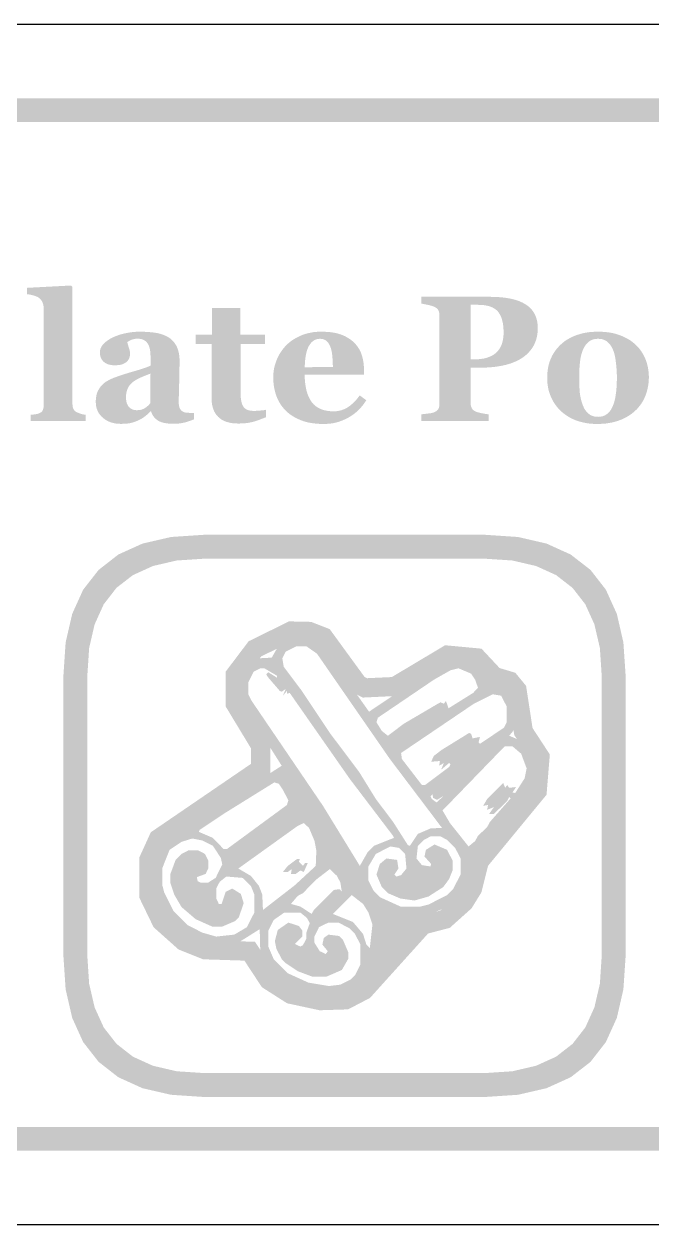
# Model space of a CAD drawing. Header units: millimetres. Extents: x 6 to 297, y 55 to 451.
# Drawn here: x 177.04 to 187.54, y 270.16 to 290.24 of the extents above; entities that cross this region are included whole.
import ezdxf

# ---------------------------------------------------------------- set-up
doc = ezdxf.new("R2010")
doc.units = ezdxf.units.MM
doc.layers.add('CUT', color=1, linetype='Continuous')
doc.layers.add('RASTER', color=7, linetype='Continuous')

msp = doc.modelspace()

# ---------------------------------------------------------------- hatches: boundary and pattern name
at = {"layer": 'RASTER'}
h = msp.add_hatch(color=7, dxfattribs=at)
h.paths.add_polyline_path([(141.2, 286.8), (141.234, 287.316), (141.337, 287.763), (141.509, 288.141), (141.75, 288.45), (142.059, 288.691), (142.438, 288.863), (142.884, 288.966), (143.4, 289), (200.6, 289), (201.116, 288.966), (201.563, 288.863), (201.941, 288.691), (202.25, 288.45), (202.491, 288.141), (202.663, 287.763), (202.766, 287.316), (202.8, 286.8), (202.8, 273.6), (202.766, 273.084), (202.663, 272.638), (202.491, 272.259), (202.25, 271.95), (201.941, 271.709), (201.563, 271.537), (201.116, 271.434), (200.6, 271.4), (143.4, 271.4), (142.884, 271.434), (142.438, 271.537), (142.059, 271.709), (141.75, 271.95), (141.509, 272.259), (141.337, 272.638), (141.234, 273.084), (141.2, 273.6)])
h.paths.add_polyline_path([(141.6, 286.8), (141.6, 273.6), (141.628, 273.178), (141.712, 272.813), (141.853, 272.503), (142.05, 272.25), (142.303, 272.053), (142.613, 271.912), (142.978, 271.828), (143.4, 271.8), (200.6, 271.8), (201.022, 271.828), (201.388, 271.912), (201.697, 272.053), (201.95, 272.25), (202.147, 272.503), (202.288, 272.813), (202.372, 273.178), (202.4, 273.6), (202.4, 286.8), (202.372, 287.222), (202.288, 287.588), (202.147, 287.897), (201.95, 288.15), (201.697, 288.347), (201.388, 288.488), (201.022, 288.572), (200.6, 288.6), (143.4, 288.6), (142.978, 288.572), (142.613, 288.488), (142.303, 288.347), (142.05, 288.15), (141.853, 287.897), (141.712, 287.588), (141.628, 287.222), (141.6, 286.8)], flags=0)
for points in [[(178.07, 283.6), (177.151, 283.6), (177.151, 283.707), (177.161, 283.708), (177.17, 283.708), (177.179, 283.709), (177.189, 283.71), (177.198, 283.711), (177.207, 283.712), (177.216, 283.713), (177.225, 283.714), (177.234, 283.715), (177.243, 283.717), (177.251, 283.718), (177.259, 283.72), (177.267, 283.722), (177.274, 283.724), (177.282, 283.726), (177.289, 283.729), (177.3, 283.734), (177.31, 283.739), (177.32, 283.744), (177.328, 283.75), (177.336, 283.757), (177.342, 283.764), (177.348, 283.771), (177.353, 283.779), (177.356, 283.788), (177.36, 283.797), (177.363, 283.807), (177.365, 283.818), (177.367, 283.829), (177.368, 283.841), (177.369, 283.853), (177.369, 283.867), (177.369, 285.49), (177.369, 285.503), (177.368, 285.517), (177.366, 285.53), (177.364, 285.543), (177.361, 285.556), (177.357, 285.569), (177.352, 285.581), (177.347, 285.593), (177.341, 285.604), (177.334, 285.615), (177.327, 285.625), (177.32, 285.635), (177.312, 285.644), (177.304, 285.652), (177.295, 285.659), (177.286, 285.665), (177.278, 285.67), (177.269, 285.675), (177.26, 285.68), (177.249, 285.684), (177.238, 285.689), (177.225, 285.693), (177.212, 285.698), (177.197, 285.702), (177.183, 285.706), (177.168, 285.71), (177.155, 285.713), (177.141, 285.716), (177.129, 285.718), (177.116, 285.72), (177.104, 285.722), (177.093, 285.723), (177.093, 285.829), (177.829, 285.868), (177.851, 285.844), (177.851, 283.886), (177.852, 283.872), (177.853, 283.86), (177.854, 283.848), (177.856, 283.837), (177.859, 283.826), (177.862, 283.816), (177.866, 283.806), (177.87, 283.798), (177.875, 283.79), (177.881, 283.782), (177.888, 283.775), (177.895, 283.768), (177.903, 283.761), (177.912, 283.755), (177.922, 283.75), (177.932, 283.745), (177.939, 283.742), (177.947, 283.739), (177.954, 283.736), (177.962, 283.733), (177.97, 283.73), (177.977, 283.727), (177.985, 283.724), (177.993, 283.722), (178.002, 283.719), (178.01, 283.717), (178.019, 283.715), (178.029, 283.713), (178.038, 283.711), (178.048, 283.709), (178.059, 283.708), (178.07, 283.707)], [(181.087, 283.667), (181.064, 283.657), (181.039, 283.647), (181.015, 283.638), (180.99, 283.628), (180.965, 283.619), (180.939, 283.61), (180.913, 283.602), (180.886, 283.593), (180.859, 283.586), (180.83, 283.579), (180.8, 283.573), (180.768, 283.569), (180.734, 283.565), (180.7, 283.563), (180.663, 283.561), (180.626, 283.56), (180.57, 283.562), (180.519, 283.567), (180.471, 283.576), (180.427, 283.588), (180.386, 283.604), (180.349, 283.623), (180.316, 283.646), (180.287, 283.672), (180.261, 283.701), (180.238, 283.733), (180.219, 283.769), (180.204, 283.807), (180.192, 283.848), (180.183, 283.892), (180.178, 283.94), (180.176, 283.99), (180.176, 284.889), (179.912, 284.889), (179.912, 285.047), (180.182, 285.047), (180.182, 285.491), (180.658, 285.491), (180.658, 285.047), (181.068, 285.047), (181.068, 284.889), (180.661, 284.889), (180.661, 284.086), (180.662, 284.045), (180.664, 284.007), (180.668, 283.972), (180.673, 283.94), (180.679, 283.911), (180.688, 283.885), (180.697, 283.863), (180.708, 283.843), (180.722, 283.826), (180.737, 283.812), (180.755, 283.799), (180.775, 283.789), (180.797, 283.781), (180.822, 283.776), (180.85, 283.773), (180.879, 283.771), (180.89, 283.771), (180.901, 283.772), (180.913, 283.772), (180.926, 283.773), (180.941, 283.774), (180.956, 283.775), (180.972, 283.776), (180.989, 283.777), (181.006, 283.779), (181.022, 283.78), (181.036, 283.782), (181.049, 283.783), (181.06, 283.785), (181.071, 283.787), (181.08, 283.789), (181.087, 283.79)]]:
    msp.add_hatch(color=7, dxfattribs=at).paths.add_polyline_path(points)
h = msp.add_hatch(color=7, dxfattribs=at)
h.paths.add_polyline_path([(185.631, 285.159), (185.63, 285.115), (185.627, 285.074), (185.621, 285.034), (185.613, 284.995), (185.603, 284.958), (185.59, 284.923), (185.576, 284.889), (185.559, 284.856), (185.54, 284.825), (185.519, 284.796), (185.496, 284.768), (185.472, 284.741), (185.446, 284.716), (185.419, 284.693), (185.39, 284.671), (185.359, 284.65), (185.325, 284.63), (185.29, 284.612), (185.255, 284.595), (185.217, 284.58), (185.179, 284.565), (185.14, 284.553), (185.099, 284.542), (185.058, 284.532), (185.015, 284.523), (184.97, 284.516), (184.925, 284.509), (184.878, 284.504), (184.83, 284.5), (184.78, 284.497), (184.73, 284.496), (184.677, 284.495), (184.508, 284.495), (184.508, 283.911), (184.508, 283.898), (184.509, 283.885), (184.51, 283.873), (184.513, 283.861), (184.515, 283.85), (184.519, 283.839), (184.523, 283.829), (184.527, 283.819), (184.533, 283.81), (184.539, 283.801), (184.547, 283.792), (184.556, 283.784), (184.566, 283.776), (184.577, 283.769), (184.589, 283.763), (184.603, 283.757), (184.611, 283.754), (184.62, 283.751), (184.63, 283.748), (184.641, 283.745), (184.654, 283.742), (184.667, 283.738), (184.682, 283.735), (184.698, 283.732), (184.714, 283.729), (184.73, 283.726), (184.745, 283.723), (184.759, 283.721), (184.772, 283.719), (184.785, 283.717), (184.798, 283.715), (184.809, 283.714), (184.809, 283.6), (183.683, 283.6), (183.683, 283.714), (183.694, 283.715), (183.706, 283.717), (183.719, 283.718), (183.732, 283.72), (183.747, 283.721), (183.762, 283.723), (183.779, 283.725), (183.796, 283.727), (183.813, 283.729), (183.828, 283.731), (183.842, 283.733), (183.855, 283.736), (183.867, 283.738), (183.877, 283.741), (183.886, 283.744), (183.894, 283.746), (183.907, 283.753), (183.92, 283.759), (183.931, 283.766), (183.941, 283.772), (183.95, 283.78), (183.958, 283.787), (183.964, 283.795), (183.969, 283.804), (183.974, 283.812), (183.977, 283.822), (183.98, 283.833), (183.983, 283.844), (183.985, 283.856), (183.986, 283.869), (183.987, 283.883), (183.988, 283.897), (183.988, 285.364), (183.987, 285.376), (183.986, 285.388), (183.985, 285.4), (183.983, 285.411), (183.981, 285.422), (183.978, 285.433), (183.974, 285.443), (183.97, 285.452), (183.965, 285.461), (183.959, 285.47), (183.951, 285.479), (183.942, 285.487), (183.932, 285.494), (183.921, 285.501), (183.908, 285.508), (183.894, 285.515), (183.883, 285.519), (183.872, 285.523), (183.859, 285.527), (183.846, 285.531), (183.832, 285.535), (183.817, 285.539), (183.801, 285.543), (183.785, 285.546), (183.768, 285.549), (183.753, 285.552), (183.738, 285.555), (183.725, 285.558), (183.713, 285.56), (183.702, 285.562), (183.692, 285.563), (183.683, 285.564), (183.683, 285.679), (184.83, 285.679), (184.927, 285.677), (185.019, 285.671), (185.103, 285.661), (185.182, 285.647), (185.254, 285.629), (185.32, 285.607), (185.379, 285.58), (185.432, 285.55), (185.479, 285.516), (185.519, 285.478), (185.553, 285.435), (185.581, 285.388), (185.603, 285.337), (185.619, 285.282), (185.628, 285.222), (185.631, 285.159)])
h.paths.add_polyline_path([(185.06, 285.084), (185.058, 285.141), (185.054, 285.194), (185.047, 285.243), (185.036, 285.288), (185.023, 285.33), (185.007, 285.367), (184.987, 285.402), (184.965, 285.432), (184.939, 285.458), (184.909, 285.481), (184.874, 285.501), (184.834, 285.517), (184.79, 285.529), (184.741, 285.538), (184.687, 285.544), (184.629, 285.545), (184.508, 285.545), (184.508, 284.633), (184.569, 284.633), (184.627, 284.634), (184.682, 284.64), (184.733, 284.648), (184.781, 284.66), (184.824, 284.676), (184.865, 284.695), (184.901, 284.717), (184.935, 284.743), (184.964, 284.773), (184.989, 284.806), (185.011, 284.843), (185.029, 284.884), (185.042, 284.928), (185.052, 284.976), (185.058, 285.028), (185.06, 285.084)], flags=0)
h = msp.add_hatch(color=7, dxfattribs=at)
h.paths.add_polyline_path([(179.885, 283.631), (179.868, 283.624), (179.851, 283.617), (179.833, 283.611), (179.814, 283.604), (179.795, 283.598), (179.775, 283.591), (179.754, 283.585), (179.732, 283.579), (179.71, 283.574), (179.688, 283.569), (179.665, 283.565), (179.642, 283.562), (179.618, 283.559), (179.595, 283.558), (179.571, 283.556), (179.546, 283.556), (179.503, 283.557), (179.462, 283.559), (179.424, 283.564), (179.39, 283.569), (179.358, 283.577), (179.329, 283.586), (179.304, 283.597), (179.281, 283.61), (179.261, 283.624), (179.242, 283.639), (179.225, 283.656), (179.21, 283.675), (179.196, 283.694), (179.184, 283.716), (179.174, 283.738), (179.165, 283.763), (179.156, 283.763), (179.144, 283.75), (179.132, 283.739), (179.12, 283.727), (179.108, 283.716), (179.096, 283.706), (179.084, 283.696), (179.072, 283.687), (179.061, 283.678), (179.049, 283.669), (179.037, 283.661), (179.025, 283.653), (179.013, 283.645), (179, 283.638), (178.988, 283.631), (178.975, 283.624), (178.962, 283.618), (178.945, 283.61), (178.928, 283.603), (178.911, 283.596), (178.894, 283.59), (178.878, 283.584), (178.861, 283.579), (178.845, 283.574), (178.829, 283.57), (178.812, 283.566), (178.794, 283.563), (178.774, 283.561), (178.753, 283.558), (178.73, 283.557), (178.705, 283.556), (178.679, 283.555), (178.651, 283.555), (178.609, 283.556), (178.569, 283.561), (178.531, 283.569), (178.494, 283.58), (178.458, 283.594), (178.424, 283.611), (178.392, 283.631), (178.361, 283.655), (178.333, 283.681), (178.309, 283.709), (178.288, 283.739), (178.271, 283.772), (178.258, 283.806), (178.248, 283.842), (178.243, 283.88), (178.241, 283.921), (178.241, 283.944), (178.243, 283.967), (178.245, 283.988), (178.248, 284.009), (178.251, 284.029), (178.256, 284.048), (178.261, 284.066), (178.267, 284.083), (178.274, 284.099), (178.282, 284.115), (178.29, 284.13), (178.299, 284.145), (178.309, 284.16), (178.319, 284.174), (178.33, 284.188), (178.342, 284.201), (178.353, 284.212), (178.365, 284.223), (178.377, 284.233), (178.389, 284.243), (178.402, 284.253), (178.416, 284.262), (178.43, 284.27), (178.444, 284.278), (178.458, 284.286), (178.473, 284.293), (178.489, 284.301), (178.504, 284.308), (178.52, 284.315), (178.537, 284.322), (178.554, 284.329), (178.571, 284.335), (178.604, 284.347), (178.64, 284.36), (178.677, 284.372), (178.716, 284.385), (178.756, 284.397), (178.798, 284.41), (178.842, 284.423), (178.887, 284.436), (178.932, 284.449), (178.973, 284.461), (179.011, 284.473), (179.047, 284.485), (179.079, 284.496), (179.108, 284.508), (179.134, 284.518), (179.156, 284.529), (179.156, 284.669), (179.156, 284.679), (179.156, 284.689), (179.156, 284.7), (179.155, 284.712), (179.154, 284.724), (179.153, 284.737), (179.152, 284.751), (179.151, 284.766), (179.149, 284.781), (179.147, 284.795), (179.144, 284.808), (179.141, 284.821), (179.138, 284.834), (179.134, 284.845), (179.13, 284.857), (179.126, 284.867), (179.12, 284.879), (179.114, 284.89), (179.107, 284.9), (179.099, 284.91), (179.091, 284.92), (179.082, 284.929), (179.072, 284.938), (179.061, 284.946), (179.05, 284.954), (179.038, 284.96), (179.024, 284.966), (179.01, 284.97), (178.995, 284.974), (178.98, 284.976), (178.963, 284.978), (178.946, 284.978), (178.93, 284.978), (178.915, 284.977), (178.9, 284.976), (178.886, 284.974), (178.873, 284.971), (178.861, 284.968), (178.849, 284.964), (178.838, 284.96), (178.827, 284.956), (178.817, 284.951), (178.808, 284.946), (178.799, 284.942), (178.79, 284.937), (178.783, 284.932), (178.775, 284.928), (178.768, 284.923), (178.77, 284.915), (178.772, 284.906), (178.774, 284.896), (178.777, 284.886), (178.78, 284.874), (178.784, 284.862), (178.788, 284.848), (178.793, 284.833), (178.798, 284.818), (178.802, 284.804), (178.806, 284.789), (178.809, 284.774), (178.811, 284.76), (178.812, 284.746), (178.813, 284.732), (178.814, 284.718), (178.814, 284.711), (178.813, 284.704), (178.812, 284.697), (178.81, 284.69), (178.809, 284.682), (178.806, 284.673), (178.804, 284.665), (178.801, 284.655), (178.797, 284.646), (178.793, 284.638), (178.789, 284.63), (178.784, 284.622), (178.779, 284.615), (178.774, 284.608), (178.768, 284.602), (178.762, 284.596), (178.754, 284.589), (178.745, 284.582), (178.736, 284.576), (178.727, 284.57), (178.717, 284.565), (178.707, 284.56), (178.697, 284.555), (178.687, 284.551), (178.676, 284.547), (178.663, 284.544), (178.649, 284.541), (178.634, 284.539), (178.617, 284.537), (178.599, 284.536), (178.58, 284.535), (178.559, 284.535), (178.529, 284.535), (178.501, 284.538), (178.475, 284.543), (178.451, 284.549), (178.428, 284.558), (178.408, 284.568), (178.389, 284.58), (178.373, 284.594), (178.358, 284.609), (178.345, 284.626), (178.334, 284.643), (178.326, 284.662), (178.319, 284.682), (178.314, 284.703), (178.311, 284.725), (178.31, 284.748), (178.311, 284.769), (178.314, 284.788), (178.319, 284.808), (178.326, 284.826), (178.335, 284.844), (178.346, 284.862), (178.36, 284.879), (178.375, 284.896), (178.392, 284.912), (178.409, 284.927), (178.428, 284.941), (178.447, 284.955), (178.468, 284.968), (178.489, 284.981), (178.511, 284.992), (178.534, 285.003), (178.557, 285.014), (178.582, 285.024), (178.607, 285.033), (178.633, 285.042), (178.66, 285.051), (178.688, 285.058), (178.717, 285.065), (178.746, 285.071), (178.776, 285.077), (178.805, 285.082), (178.834, 285.086), (178.862, 285.09), (178.89, 285.092), (178.917, 285.094), (178.943, 285.095), (178.969, 285.096), (179.004, 285.095), (179.039, 285.095), (179.072, 285.093), (179.105, 285.091), (179.137, 285.089), (179.169, 285.086), (179.2, 285.083), (179.23, 285.079), (179.259, 285.074), (179.288, 285.068), (179.315, 285.061), (179.343, 285.053), (179.369, 285.044), (179.395, 285.033), (179.419, 285.022), (179.444, 285.009), (179.466, 284.996), (179.487, 284.981), (179.506, 284.964), (179.525, 284.946), (179.543, 284.927), (179.559, 284.906), (179.574, 284.884), (179.588, 284.86), (179.6, 284.835), (179.611, 284.808), (179.62, 284.779), (179.628, 284.748), (179.634, 284.716), (179.638, 284.681), (179.641, 284.645), (179.641, 284.606), (179.641, 284.564), (179.641, 284.52), (179.64, 284.474), (179.64, 284.425), (179.639, 284.375), (179.638, 284.323), (179.636, 284.27), (179.635, 284.214), (179.633, 284.159), (179.632, 284.11), (179.631, 284.065), (179.63, 284.026), (179.629, 283.991), (179.629, 283.961), (179.628, 283.935), (179.628, 283.915), (179.628, 283.899), (179.629, 283.884), (179.631, 283.869), (179.633, 283.856), (179.636, 283.843), (179.639, 283.832), (179.643, 283.821), (179.648, 283.811), (179.653, 283.802), (179.659, 283.793), (179.666, 283.785), (179.673, 283.778), (179.681, 283.771), (179.69, 283.765), (179.699, 283.759), (179.709, 283.754), (179.715, 283.751), (179.723, 283.749), (179.731, 283.746), (179.741, 283.744), (179.751, 283.743), (179.762, 283.742), (179.774, 283.741), (179.787, 283.74), (179.8, 283.739), (179.813, 283.739), (179.826, 283.739), (179.838, 283.738), (179.85, 283.738), (179.862, 283.738), (179.873, 283.738), (179.885, 283.738)])
h.paths.add_polyline_path([(179.156, 284.394), (179.136, 284.387), (179.116, 284.38), (179.095, 284.372), (179.075, 284.364), (179.055, 284.356), (179.034, 284.348), (179.014, 284.339), (178.994, 284.33), (178.974, 284.321), (178.955, 284.312), (178.938, 284.303), (178.921, 284.293), (178.905, 284.284), (178.89, 284.274), (178.875, 284.265), (178.862, 284.255), (178.849, 284.244), (178.836, 284.233), (178.825, 284.221), (178.814, 284.208), (178.803, 284.195), (178.794, 284.18), (178.785, 284.166), (178.777, 284.15), (178.77, 284.134), (178.764, 284.117), (178.758, 284.099), (178.754, 284.081), (178.751, 284.062), (178.748, 284.042), (178.747, 284.021), (178.746, 284), (178.747, 283.972), (178.75, 283.947), (178.754, 283.923), (178.759, 283.901), (178.767, 283.882), (178.776, 283.864), (178.786, 283.848), (178.798, 283.834), (178.812, 283.822), (178.826, 283.812), (178.841, 283.803), (178.856, 283.796), (178.873, 283.79), (178.89, 283.786), (178.908, 283.784), (178.927, 283.783), (178.946, 283.784), (178.965, 283.785), (178.983, 283.788), (179, 283.791), (179.016, 283.796), (179.031, 283.802), (179.046, 283.808), (179.059, 283.816), (179.072, 283.825), (179.084, 283.834), (179.096, 283.843), (179.108, 283.853), (179.119, 283.863), (179.13, 283.874), (179.141, 283.886), (179.151, 283.897)], flags=0)
h = msp.add_hatch(color=7, dxfattribs=at)
h.paths.add_polyline_path([(182.764, 283.95), (182.751, 283.929), (182.737, 283.909), (182.723, 283.889), (182.708, 283.869), (182.692, 283.849), (182.676, 283.83), (182.658, 283.811), (182.641, 283.793), (182.622, 283.774), (182.603, 283.757), (182.583, 283.74), (182.563, 283.724), (182.542, 283.708), (182.521, 283.694), (182.499, 283.679), (182.476, 283.666), (182.451, 283.652), (182.427, 283.64), (182.402, 283.628), (182.377, 283.617), (182.352, 283.607), (182.327, 283.598), (182.302, 283.589), (182.277, 283.582), (182.252, 283.575), (182.225, 283.569), (182.198, 283.564), (182.169, 283.56), (182.14, 283.557), (182.11, 283.555), (182.079, 283.554), (182.047, 283.553), (181.993, 283.554), (181.942, 283.557), (181.892, 283.562), (181.845, 283.569), (181.799, 283.577), (181.755, 283.588), (181.713, 283.6), (181.672, 283.615), (181.634, 283.631), (181.597, 283.648), (181.562, 283.667), (181.529, 283.687), (181.497, 283.708), (181.467, 283.731), (181.439, 283.755), (181.412, 283.78), (181.388, 283.807), (181.364, 283.835), (181.343, 283.863), (181.323, 283.894), (181.304, 283.925), (181.288, 283.957), (181.273, 283.991), (181.259, 284.026), (181.247, 284.061), (181.237, 284.098), (181.228, 284.135), (181.221, 284.173), (181.216, 284.212), (181.212, 284.251), (181.21, 284.291), (181.209, 284.332), (181.21, 284.37), (181.212, 284.406), (181.216, 284.443), (181.222, 284.479), (181.23, 284.514), (181.24, 284.55), (181.251, 284.584), (181.264, 284.619), (181.278, 284.653), (181.294, 284.685), (181.311, 284.717), (181.33, 284.748), (181.35, 284.778), (181.372, 284.807), (181.395, 284.835), (181.42, 284.863), (181.445, 284.888), (181.473, 284.912), (181.502, 284.935), (181.532, 284.957), (181.565, 284.977), (181.598, 284.996), (181.634, 285.014), (181.671, 285.031), (181.709, 285.046), (181.749, 285.059), (181.79, 285.07), (181.831, 285.079), (181.874, 285.087), (181.919, 285.092), (181.964, 285.095), (182.01, 285.096), (182.06, 285.095), (182.108, 285.092), (182.154, 285.089), (182.197, 285.083), (182.238, 285.076), (182.276, 285.068), (182.313, 285.057), (182.347, 285.046), (182.379, 285.033), (182.41, 285.019), (182.439, 285.003), (182.467, 284.986), (182.494, 284.969), (182.519, 284.95), (182.543, 284.929), (182.565, 284.908), (182.585, 284.887), (182.604, 284.864), (182.621, 284.841), (182.637, 284.817), (182.652, 284.792), (182.665, 284.766), (182.677, 284.739), (182.687, 284.711), (182.696, 284.683), (182.703, 284.654), (182.71, 284.624), (182.715, 284.595), (182.719, 284.565), (182.722, 284.535), (182.724, 284.504), (182.725, 284.473), (182.725, 284.378), (181.735, 284.378), (181.736, 284.305), (181.742, 284.237), (181.751, 284.173), (181.764, 284.113), (181.78, 284.059), (181.8, 284.008), (181.823, 283.962), (181.85, 283.921), (181.881, 283.884), (181.917, 283.852), (181.956, 283.825), (182, 283.803), (182.048, 283.786), (182.101, 283.774), (182.157, 283.767), (182.218, 283.764), (182.252, 283.765), (182.285, 283.769), (182.317, 283.775), (182.349, 283.783), (182.379, 283.794), (182.409, 283.806), (182.438, 283.822), (182.466, 283.84), (182.493, 283.859), (182.518, 283.88), (182.543, 283.902), (182.567, 283.925), (182.59, 283.95), (182.612, 283.975), (182.633, 284.002), (182.653, 284.031)])
h.paths.add_polyline_path([(182.205, 284.507), (182.205, 284.529), (182.204, 284.551), (182.204, 284.573), (182.203, 284.596), (182.201, 284.618), (182.2, 284.641), (182.198, 284.664), (182.196, 284.687), (182.194, 284.709), (182.191, 284.731), (182.188, 284.751), (182.184, 284.771), (182.18, 284.789), (182.175, 284.806), (182.171, 284.823), (182.165, 284.838), (182.159, 284.854), (182.152, 284.87), (182.144, 284.885), (182.136, 284.898), (182.127, 284.911), (182.118, 284.922), (182.108, 284.932), (182.097, 284.942), (182.086, 284.95), (182.074, 284.957), (182.062, 284.963), (182.048, 284.968), (182.034, 284.972), (182.02, 284.975), (182.004, 284.976), (181.988, 284.977), (181.961, 284.975), (181.934, 284.97), (181.91, 284.961), (181.887, 284.948), (181.865, 284.932), (181.844, 284.913), (181.825, 284.889), (181.808, 284.863), (181.792, 284.832), (181.778, 284.797), (181.766, 284.758), (181.756, 284.715), (181.748, 284.668), (181.741, 284.616), (181.737, 284.561), (181.735, 284.501)], flags=0)
h = msp.add_hatch(color=7, dxfattribs=at)
h.paths.add_polyline_path([(187.266, 284.88), (187.292, 284.854), (187.317, 284.827), (187.34, 284.799), (187.361, 284.769), (187.381, 284.738), (187.4, 284.706), (187.416, 284.673), (187.431, 284.639), (187.445, 284.603), (187.456, 284.567), (187.466, 284.53), (187.474, 284.492), (187.48, 284.454), (187.485, 284.414), (187.488, 284.375), (187.489, 284.334), (187.488, 284.294), (187.485, 284.254), (187.481, 284.215), (187.474, 284.176), (187.466, 284.138), (187.457, 284.1), (187.445, 284.063), (187.432, 284.027), (187.417, 283.992), (187.401, 283.957), (187.383, 283.925), (187.363, 283.893), (187.341, 283.863), (187.318, 283.834), (187.294, 283.806), (187.267, 283.78), (187.238, 283.754), (187.207, 283.728), (187.174, 283.705), (187.14, 283.683), (187.105, 283.663), (187.069, 283.644), (187.031, 283.627), (186.991, 283.612), (186.95, 283.598), (186.908, 283.586), (186.864, 283.576), (186.819, 283.568), (186.773, 283.561), (186.725, 283.557), (186.675, 283.554), (186.624, 283.553), (186.58, 283.554), (186.537, 283.556), (186.494, 283.56), (186.453, 283.566), (186.412, 283.573), (186.372, 283.582), (186.333, 283.592), (186.295, 283.604), (186.258, 283.618), (186.222, 283.633), (186.188, 283.65), (186.154, 283.668), (186.121, 283.689), (186.09, 283.71), (186.059, 283.733), (186.03, 283.758), (186.002, 283.783), (185.977, 283.81), (185.953, 283.838), (185.93, 283.868), (185.909, 283.899), (185.889, 283.931), (185.871, 283.965), (185.854, 284.001), (185.839, 284.037), (185.826, 284.075), (185.814, 284.114), (185.805, 284.154), (185.798, 284.194), (185.793, 284.236), (185.79, 284.279), (185.789, 284.324), (185.79, 284.367), (185.793, 284.409), (185.797, 284.45), (185.803, 284.49), (185.811, 284.528), (185.821, 284.565), (185.832, 284.602), (185.846, 284.636), (185.861, 284.67), (185.877, 284.703), (185.896, 284.735), (185.916, 284.766), (185.938, 284.796), (185.962, 284.825), (185.988, 284.853), (186.015, 284.88), (186.043, 284.905), (186.072, 284.929), (186.103, 284.951), (186.136, 284.971), (186.17, 284.99), (186.206, 285.008), (186.243, 285.024), (186.282, 285.039), (186.323, 285.052), (186.364, 285.064), (186.407, 285.074), (186.451, 285.082), (186.495, 285.088), (186.542, 285.092), (186.589, 285.095), (186.637, 285.096), (186.688, 285.095), (186.737, 285.092), (186.784, 285.088), (186.83, 285.082), (186.875, 285.074), (186.917, 285.064), (186.959, 285.052), (186.999, 285.039), (187.037, 285.024), (187.074, 285.008), (187.109, 284.99), (187.143, 284.971), (187.176, 284.951), (187.207, 284.929), (187.237, 284.905), (187.266, 284.88)])
h.paths.add_polyline_path([(186.891, 283.865), (186.899, 283.886), (186.906, 283.908), (186.913, 283.932), (186.919, 283.956), (186.925, 283.981), (186.93, 284.008), (186.934, 284.036), (186.938, 284.064), (186.942, 284.094), (186.945, 284.125), (186.948, 284.158), (186.95, 284.191), (186.952, 284.226), (186.953, 284.262), (186.954, 284.299), (186.954, 284.337), (186.954, 284.363), (186.953, 284.39), (186.952, 284.418), (186.95, 284.447), (186.948, 284.476), (186.946, 284.507), (186.943, 284.539), (186.939, 284.571), (186.935, 284.603), (186.931, 284.634), (186.926, 284.662), (186.921, 284.689), (186.915, 284.714), (186.909, 284.738), (186.902, 284.759), (186.895, 284.779), (186.886, 284.802), (186.876, 284.823), (186.865, 284.843), (186.853, 284.862), (186.841, 284.879), (186.827, 284.895), (186.813, 284.91), (186.798, 284.924), (186.782, 284.937), (186.765, 284.947), (186.747, 284.956), (186.727, 284.964), (186.707, 284.97), (186.686, 284.974), (186.664, 284.976), (186.64, 284.977), (186.615, 284.976), (186.591, 284.973), (186.568, 284.969), (186.547, 284.963), (186.527, 284.955), (186.508, 284.945), (186.49, 284.933), (186.474, 284.92), (186.459, 284.905), (186.445, 284.889), (186.431, 284.872), (186.419, 284.854), (186.407, 284.835), (186.397, 284.815), (186.387, 284.794), (186.378, 284.772), (186.371, 284.751), (186.364, 284.728), (186.358, 284.705), (186.352, 284.681), (186.347, 284.656), (186.343, 284.631), (186.339, 284.604), (186.336, 284.576), (186.333, 284.548), (186.331, 284.52), (186.329, 284.491), (186.327, 284.462), (186.326, 284.433), (186.325, 284.403), (186.324, 284.373), (186.324, 284.343), (186.324, 284.304), (186.325, 284.266), (186.325, 284.231), (186.327, 284.197), (186.328, 284.165), (186.33, 284.134), (186.332, 284.105), (186.334, 284.078), (186.337, 284.052), (186.341, 284.026), (186.346, 284), (186.352, 283.973), (186.358, 283.947), (186.366, 283.921), (186.375, 283.894), (186.384, 283.868), (186.393, 283.846), (186.403, 283.825), (186.413, 283.805), (186.425, 283.787), (186.438, 283.769), (186.451, 283.753), (186.465, 283.738), (186.481, 283.725), (186.497, 283.712), (186.514, 283.701), (186.533, 283.692), (186.552, 283.685), (186.573, 283.679), (186.594, 283.675), (186.617, 283.673), (186.64, 283.672), (186.662, 283.673), (186.683, 283.675), (186.703, 283.679), (186.722, 283.684), (186.741, 283.691), (186.758, 283.699), (186.775, 283.709), (186.791, 283.721), (186.807, 283.734), (186.821, 283.748), (186.835, 283.764), (186.848, 283.781), (186.86, 283.8), (186.871, 283.82), (186.881, 283.842), (186.891, 283.865)], flags=0)
h = msp.add_hatch(color=7, dxfattribs=at)
h.paths.add_polyline_path([(177.7, 279.35), (177.737, 279.901), (177.847, 280.378), (178.03, 280.782), (178.288, 281.112), (178.618, 281.37), (179.022, 281.553), (179.499, 281.663), (180.05, 281.7), (184.75, 281.7), (185.301, 281.663), (185.778, 281.553), (186.182, 281.37), (186.513, 281.113), (186.77, 280.782), (186.953, 280.378), (187.063, 279.901), (187.1, 279.35), (187.1, 274.65), (187.063, 274.099), (186.953, 273.622), (186.77, 273.218), (186.513, 272.887), (186.182, 272.63), (185.778, 272.447), (185.301, 272.337), (184.75, 272.3), (180.05, 272.3), (179.499, 272.337), (179.022, 272.447), (178.618, 272.63), (178.288, 272.888), (178.03, 273.218), (177.847, 273.622), (177.737, 274.099), (177.7, 274.65)])
h.paths.add_polyline_path([(178.1, 279.35), (178.1, 274.65), (178.13, 274.193), (178.222, 273.797), (178.374, 273.462), (178.588, 273.188), (178.862, 272.974), (179.197, 272.822), (179.593, 272.73), (180.05, 272.7), (184.75, 272.7), (185.207, 272.73), (185.603, 272.822), (185.938, 272.974), (186.213, 273.188), (186.426, 273.462), (186.578, 273.797), (186.67, 274.193), (186.7, 274.65), (186.7, 279.35), (186.67, 279.807), (186.578, 280.203), (186.426, 280.538), (186.213, 280.812), (185.938, 281.026), (185.603, 281.178), (185.207, 281.27), (184.75, 281.3), (180.05, 281.3), (179.593, 281.27), (179.197, 281.178), (178.862, 281.026), (178.587, 280.813), (178.374, 280.538), (178.222, 280.203), (178.13, 279.807), (178.1, 279.35)], flags=0)
h = msp.add_hatch(color=7, dxfattribs=at)
h.paths.add_polyline_path([(181.472, 280.252), (181.841, 280.244), (182.152, 280.123), (182.736, 279.322), (182.775, 279.302), (183.191, 279.321), (184.082, 279.853), (184.69, 279.796), (184.993, 279.472), (185.256, 279.393), (185.436, 279.174), (185.544, 278.469), (185.833, 278.027), (185.778, 277.353), (184.801, 276.167), (184.69, 275.723), (184.524, 275.454), (184.16, 275.128), (183.797, 275.033), (182.826, 273.956), (182.46, 273.765), (181.982, 273.75), (181.439, 273.867), (181.018, 274.136), (180.726, 274.58), (180.035, 274.602), (179.624, 274.767), (179.208, 275.138), (178.971, 275.628), (178.971, 276.309), (179.161, 276.726), (180.839, 277.872), (180.839, 278.125), (180.41, 278.834), (180.41, 279.408), (180.797, 279.92)])
h.paths.add_polyline_path([(181.543, 279.93), (181.006, 279.666), (180.73, 279.301), (180.73, 278.924), (181.159, 278.214), (181.159, 277.703), (179.415, 276.512), (179.291, 276.239), (179.291, 275.702), (179.468, 275.335), (179.795, 275.043), (180.101, 274.92), (180.903, 274.895), (181.248, 274.369), (181.563, 274.168), (182.011, 274.071), (182.377, 274.083), (182.627, 274.213), (183.624, 275.319), (184.004, 275.418), (184.276, 275.662), (184.392, 275.848), (184.508, 276.315), (185.467, 277.479), (185.505, 277.943), (185.238, 278.352), (185.133, 279.039), (185.071, 279.115), (184.819, 279.19), (184.539, 279.489), (184.156, 279.525), (183.286, 279.006), (182.704, 278.978), (182.522, 279.072), (181.948, 279.858), (181.777, 279.925), (181.543, 279.93)], flags=0)
h = msp.add_hatch(color=7, dxfattribs=at)
h.paths.add_polyline_path([(181.538, 279.994), (181.762, 280.004), (182.006, 279.88), (182.81, 278.742), (183.861, 279.445), (184.173, 279.602), (184.44, 279.602), (184.618, 279.512), (184.685, 279.445), (184.799, 279.224), (185.01, 279.2), (185.154, 279.11), (185.277, 278.866), (185.277, 278.564), (185.22, 278.42), (185.154, 278.34), (185.388, 278.239), (185.488, 278.139), (185.612, 277.828), (185.579, 277.593), (185.421, 277.315), (184.531, 276.264), (184.507, 276.02), (184.44, 275.819), (184.35, 275.675), (184.116, 275.474), (183.66, 275.293), (183.513, 275.106), (183.326, 274.925), (183.279, 274.838), (183.024, 274.59), (182.977, 274.503), (182.609, 274.135), (182.365, 274.011), (181.896, 274.011), (181.561, 274.111), (181.283, 274.269), (181.149, 274.403), (181.025, 274.614), (180.992, 274.714), (180.982, 275.106), (180.624, 274.881), (180.389, 274.815), (180.122, 274.848), (179.743, 275.005), (179.643, 275.072), (179.375, 275.374), (179.218, 275.718), (179.218, 275.886), (179.184, 275.953), (179.251, 276.321), (179.408, 276.599), (181.35, 277.838), (180.969, 278.44), (180.781, 278.688), (180.657, 278.933), (180.624, 279.167), (180.734, 279.458), (180.815, 279.545), (180.992, 279.636), (181.183, 279.646), (181.317, 279.88)])
h.paths.add_polyline_path([(181.595, 279.836), (181.417, 279.746), (181.36, 279.636), (181.384, 279.492), (181.672, 279.11), (182.154, 278.387), (182.643, 277.737), (182.924, 277.282), (183.212, 276.9), (183.459, 276.512), (183.493, 276.499), (183.627, 276.699), (183.838, 276.79), (184.029, 276.8), (183.158, 277.952), (181.939, 279.713), (181.762, 279.836)], flags=0)
h.paths.add_polyline_path([(180.992, 279.468), (180.882, 279.411), (180.791, 279.234), (180.791, 279.033), (180.848, 278.922), (182.04, 277.168), (182.656, 276.164), (182.79, 276.398), (182.89, 276.499), (183.225, 276.632), (183.212, 276.666), (182.489, 277.617), (181.484, 279.056), (181.437, 279.043), (181.437, 279.09), (181.37, 279.01), (181.417, 279.123), (181.35, 279.076), (181.317, 279.09), (181.116, 279.324), (181.092, 279.368), (181.126, 279.401), (181.27, 279.311), (181.27, 279.344), (181.059, 279.468)], flags=0)
h.paths.add_polyline_path([(184.306, 279.468), (184.173, 279.435), (183.895, 279.277), (182.957, 278.641), (182.934, 278.564), (183.024, 278.42), (183.125, 278.34), (183.392, 278.541), (183.962, 278.876), (184.005, 278.899), (184.062, 278.876), (184.096, 278.922), (184.139, 278.799), (184.551, 279.056), (184.631, 279.143), (184.584, 279.277), (184.517, 279.378)], flags=0)
h.paths.add_polyline_path([(184.876, 279.033), (184.564, 278.876), (183.346, 278.052), (183.359, 277.952), (183.694, 277.516), (183.747, 277.516), (184.149, 277.818), (184.173, 277.861), (184.149, 277.885), (184.015, 277.771), (184.062, 277.885), (183.982, 277.838), (183.995, 277.918), (183.848, 277.905), (183.895, 278.005), (184.029, 278.106), (184.484, 278.387), (184.517, 278.373), (184.541, 278.296), (184.665, 278.32), (184.641, 278.229), (184.665, 278.206), (185.066, 278.474), (185.11, 278.564), (185.11, 278.832), (185.02, 279.01)], flags=0)
h.paths.add_polyline_path([(185.077, 278.162), (184.039, 277.091), (184.163, 276.88), (184.474, 276.489), (184.584, 276.579), (184.631, 276.666), (184.785, 276.813), (184.832, 276.9), (185.177, 277.292), (185.154, 277.315), (185.12, 277.248), (184.899, 277.034), (184.819, 277.034), (184.899, 277.148), (184.785, 277.101), (184.799, 277.182), (184.718, 277.168), (184.785, 277.282), (185.053, 277.55), (185.087, 277.469), (185.12, 277.516), (185.154, 277.469), (185.267, 277.483), (185.21, 277.392), (185.254, 277.382), (185.411, 277.627), (185.445, 277.794), (185.354, 278.039), (185.21, 278.162)], flags=0)
h.paths.add_polyline_path([(181.226, 277.56), (180.379, 277.034), (179.978, 276.766), (179.964, 276.733), (180.199, 276.632), (180.379, 276.445), (180.433, 276.445), (181.437, 277.182), (181.461, 277.259), (181.37, 277.436), (181.303, 277.536)], flags=0)
h.paths.add_polyline_path([(183.871, 277.359), (183.838, 277.325), (183.861, 277.282), (183.938, 277.225), (184.062, 277.336), (183.948, 277.269), (183.881, 277.302)], flags=0)
h.paths.add_polyline_path([(181.719, 276.88), (181.618, 276.833), (180.624, 276.12), (180.835, 275.996), (180.969, 275.829), (181.025, 275.685), (181.036, 275.427), (181.571, 275.842), (181.919, 276.164), (181.929, 276.422), (181.896, 276.589), (181.806, 276.8)], flags=0)
h.paths.add_polyline_path([(183.838, 276.656), (183.727, 276.599), (183.627, 276.499), (183.603, 276.288), (183.694, 276.177), (183.838, 276.154), (183.848, 276.197), (183.737, 276.321), (183.761, 276.432), (183.905, 276.522), (184.116, 276.432), (184.206, 276.254), (184.206, 276.087), (184.149, 275.943), (184.049, 275.809), (183.804, 275.652), (183.57, 275.585), (183.336, 275.618), (183.125, 275.708), (183.024, 275.809), (182.934, 276.02), (182.991, 276.197), (183.101, 276.288), (183.279, 276.264), (183.302, 276.12), (183.235, 276.02), (183.269, 275.986), (183.346, 276.01), (183.436, 276.12), (183.413, 276.365), (183.312, 276.465), (183.168, 276.489), (182.924, 276.365), (182.8, 276.154), (182.8, 275.919), (182.89, 275.742), (182.991, 275.641), (183.336, 275.484), (183.67, 275.484), (183.804, 275.518), (184.116, 275.675), (184.216, 275.775), (184.34, 276.02), (184.34, 276.288), (184.25, 276.465), (184.116, 276.599), (184.005, 276.656)], flags=0)
h.paths.add_polyline_path([(179.854, 276.622), (179.676, 276.566), (179.475, 276.432), (179.351, 276.12), (179.351, 275.852), (179.385, 275.718), (179.542, 275.407), (179.777, 275.173), (180.021, 275.049), (180.255, 274.982), (180.557, 275.015), (180.768, 275.139), (180.892, 275.384), (180.892, 275.685), (180.835, 275.829), (180.701, 275.963), (180.423, 275.986), (180.312, 275.896), (180.255, 275.785), (180.255, 275.618), (180.299, 275.528), (180.346, 275.528), (180.413, 275.729), (180.523, 275.785), (180.667, 275.695), (180.714, 275.541), (180.634, 275.307), (180.567, 275.24), (180.356, 275.149), (180.188, 275.149), (179.911, 275.273), (179.676, 275.474), (179.552, 275.685), (179.485, 275.886), (179.485, 276.02), (179.576, 276.264), (179.676, 276.365), (179.787, 276.422), (179.954, 276.422), (180.065, 276.365), (180.122, 276.254), (180.122, 276.12), (180.078, 276.03), (179.931, 275.976), (179.944, 275.909), (179.988, 275.886), (180.122, 275.886), (180.245, 275.963), (180.356, 276.187), (180.332, 276.298), (180.199, 276.499), (180.021, 276.589)], flags=0)
h.paths.add_polyline_path([(181.605, 276.278), (181.652, 276.278), (181.638, 276.231), (181.705, 276.164), (181.739, 276.211), (181.785, 276.211), (181.719, 276.063), (181.662, 276.087), (181.585, 276.03), (181.504, 276.03), (181.518, 276.11), (181.451, 276.063), (181.37, 276.063), (181.451, 276.164)], flags=0)
h.paths.add_polyline_path([(182.154, 276.11), (181.919, 275.929), (181.705, 275.708), (181.618, 275.662), (181.504, 275.528), (181.662, 275.484), (181.852, 275.36), (181.886, 275.427), (182.221, 275.762), (182.321, 275.775), (182.355, 275.729), (182.331, 275.886), (182.274, 275.996)], flags=0)
h.paths.add_polyline_path([(182.522, 275.675), (182.207, 275.36), (182.542, 275.226), (182.71, 275.025), (182.766, 274.848), (182.823, 274.791), (182.867, 275.183), (182.8, 275.384), (182.71, 275.528)], flags=0)
h.paths.add_polyline_path([(181.394, 275.384), (181.216, 275.26), (181.126, 275.082), (181.126, 274.815), (181.216, 274.604), (181.451, 274.369), (181.796, 274.212), (182.14, 274.155), (182.331, 274.178), (182.509, 274.269), (182.576, 274.336), (182.666, 274.513), (182.666, 274.848), (182.576, 275.025), (182.475, 275.126), (182.298, 275.216), (182.13, 275.216), (181.973, 275.139), (181.896, 274.982), (181.896, 274.881), (181.986, 274.738), (182.087, 274.691), (182.12, 274.738), (182.03, 274.848), (182.053, 274.958), (182.13, 275.015), (182.308, 274.992), (182.375, 274.925), (182.465, 274.714), (182.465, 274.614), (182.355, 274.423), (182.097, 274.312), (181.862, 274.312), (181.618, 274.403), (181.417, 274.537), (181.35, 274.604), (181.26, 274.781), (181.236, 274.905), (181.283, 275.092), (181.461, 275.216), (181.638, 275.159), (181.695, 275.082), (181.695, 274.982), (181.571, 274.858), (181.662, 274.815), (181.705, 274.838), (181.762, 274.948), (181.762, 275.049), (181.819, 275.206), (181.772, 275.293), (181.662, 275.384)], flags=0)

# ---------------------------------------------------------------- linework, layer by layer
at = {"layer": 'CUT'}
for points in [[(142.999, 290.24), (201.001, 290.24)], [(201.001, 270.16), (142.999, 270.16)]]:
    msp.add_lwpolyline(points, dxfattribs=at)

doc.saveas('drawing.dxf')
